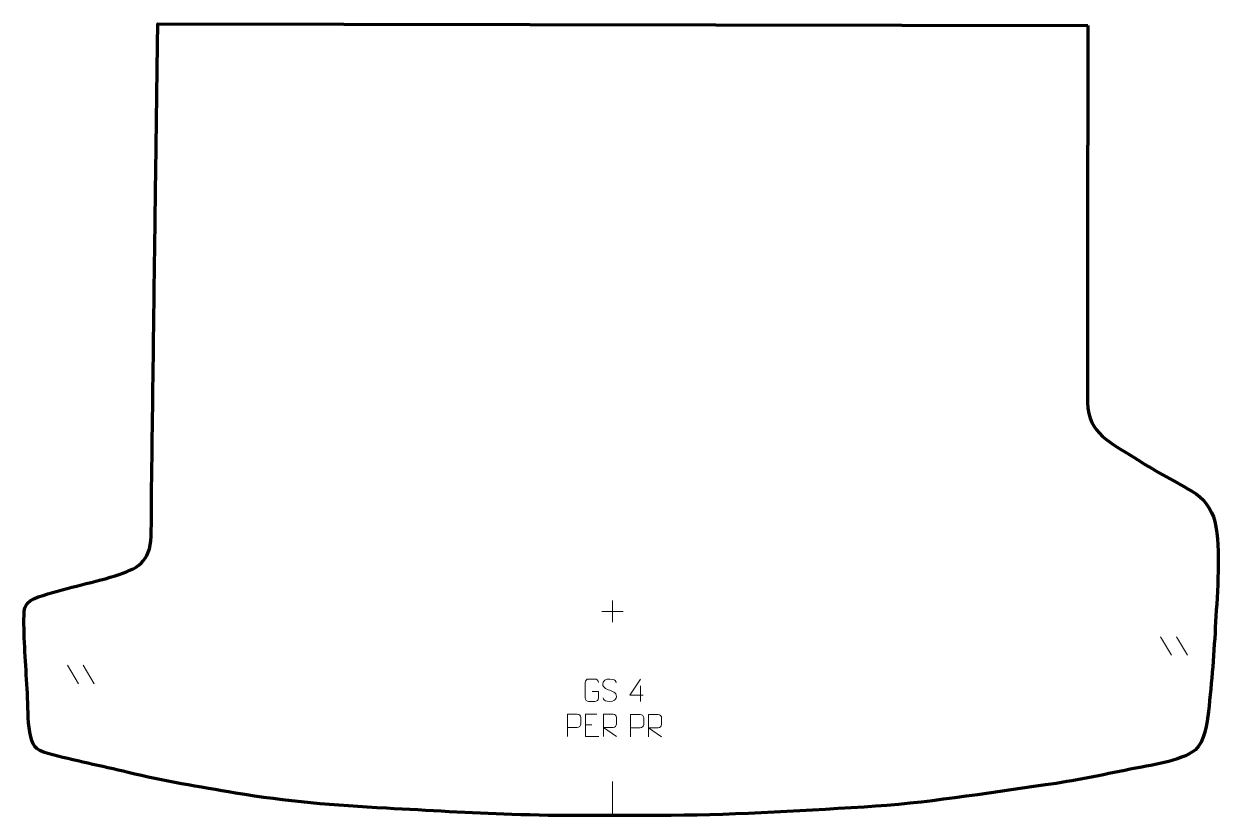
# Model space of a CAD drawing. Header units: millimetres. Extents: x 1028 to 2366, y -14 to 871.
import ezdxf

# ---------------------------------------------------------------- set-up
doc = ezdxf.new("R2010")
doc.units = ezdxf.units.MM
doc.header["$MEASUREMENT"] = 0
doc.layers.add('layer 2', color=7, linetype='Continuous')

msp = doc.modelspace()

# ---------------------------------------------------------------- linework, layer by layer
at = {"layer": 'layer 2', "color": 242, "lineweight": 158}
msp.add_open_spline([(2217.1332, 869.5474), (2217.1332, 869.5474), (1177.4981, 871.4582), (1177.4981, 871.4582), (1177.4981, 871.4582), (1177.4981, 871.4582), (1177.4725, 869.5501), (1177.4725, 869.5501), (1177.4725, 869.5501), (1177.243, 852.377), (1177.0134, 835.2041), (1176.7839, 818.0311), (1176.7839, 818.0311), (1176.4439, 792.5897), (1176.1038, 767.1482), (1175.7637, 741.7067), (1175.7637, 741.7067), (1175.4237, 716.2653), (1175.0835, 690.8238), (1174.7434, 665.3823), (1174.7434, 665.3823), (1174.1525, 621.1777), (1173.5618, 576.9732), (1172.9709, 532.7687), (1172.9709, 532.7687), (1172.1758, 473.0136), (1171.4788, 413.2572), (1170.6401, 353.5028), (1170.6401, 353.5028), (1170.3849, 335.3244), (1170.7227, 316.7473), (1170.0688, 298.667), (1170.0688, 298.667), (1169.038, 270.1597), (1154.7147, 262.3823), (1129.741, 254.4661), (1129.741, 254.4661), (1101.2217, 245.7226), (1072.3376, 240.8875), (1043.8612, 230.8954), (1043.8612, 230.8954), (1028.6995, 225.1186), (1027.8643, 220.4624), (1027.8692, 205.6593), (1027.8692, 205.6593), (1027.8728, 178.5205), (1030.267, 150.4484), (1031.6921, 123.2665), (1031.6921, 123.2665), (1032.3756, 109.3432), (1032.0293, 93.1999), (1034.3951, 79.7027), (1034.3951, 79.7027), (1037.2131, 64.9702), (1039.8586, 60.1683), (1054.5012, 55.9395), (1054.5012, 55.9395), (1083.9853, 48.0063), (1114.4788, 41.8646), (1144.2427, 34.7883), (1144.2427, 34.7883), (1184.4099, 25.1662), (1223.6444, 18.5166), (1264.3013, 11.704), (1264.3013, 11.704), (1321.0267, 2.1969), (1375.7988, -2.3222), (1433.1484, -5.3133), (1433.1484, -5.3133), (1479.7195, -7.7113), (1526.5766, -10.7215), (1573.1461, -12.2565), (1573.1461, -12.2565), (1627.491, -13.9866), (1682.6806, -13.5093), (1737.0906, -13.394), (1737.0906, -13.394), (1814.3308, -13.2159), (1890.0493, -8.6925), (1967.0608, -3.9412), (1967.0608, -3.9412), (2035.731, 0.2906), (2101.8178, 11.1096), (2169.7458, 20.7884), (2169.7458, 20.7884), (2201.871, 25.3383), (2232.7025, 31.731), (2264.4253, 38.2724), (2264.4253, 38.2724), (2286.0011, 42.7106), (2320.4755, 46.6616), (2337.5607, 60.1631), (2337.5607, 60.1631), (2347.8186, 68.9831), (2350.5891, 89.9474), (2352.0913, 102.8087), (2352.0913, 102.8087), (2355.8984, 135.8306), (2358.3384, 169.9304), (2360.141, 203.1338), (2360.141, 203.1338), (2361.8974, 236.0223), (2366.1979, 283.7713), (2359.3722, 315.214), (2359.3722, 315.214), (2355.629, 329.4059), (2346.4153, 341.8447), (2333.6351, 349.2358), (2333.6351, 349.2358), (2311.8257, 361.8245), (2290.3961, 372.8902), (2269.1318, 386.6477), (2269.1318, 386.6477), (2243.1639, 403.4483), (2218.0522, 412.6657), (2216.9098, 448.3653), (2216.9098, 448.3653), (2216.4632, 469.2259), (2216.9569, 490.5098), (2216.9667, 511.4471), (2216.9667, 511.4471), (2216.9845, 549.8604), (2217.0024, 588.2737), (2217.0203, 626.687), (2217.0203, 626.687), (2217.0203, 626.687), (2217.0207, 627.6394), (2217.0207, 627.6394), (2217.0207, 627.6394), (2217.0355, 659.3859), (2217.0502, 691.1323), (2217.065, 722.8788), (2217.065, 722.8788), (2217.0679, 729.2281), (2217.0709, 735.5774), (2217.0739, 741.9266), (2217.0739, 741.9266), (2217.0798, 754.6252), (2217.0857, 767.3238), (2217.0916, 780.0224), (2217.0916, 780.0224), (2217.0945, 786.3717), (2217.0975, 792.721), (2217.1004, 799.0703), (2217.1004, 799.0703), (2217.1093, 818.1181), (2217.1181, 837.166), (2217.127, 856.2139), (2217.127, 856.2139), (2217.1291, 860.6584), (2217.1311, 865.1029), (2217.1332, 869.5474)], degree=3, knots=[0, 0, 0, 0, 0.025641026, 0.025641026, 0.025641026, 0.025641026, 0.051282051, 0.051282051, 0.051282051, 0.051282051, 0.076923077, 0.076923077, 0.076923077, 0.076923077, 0.102564103, 0.102564103, 0.102564103, 0.102564103, 0.128205128, 0.128205128, 0.128205128, 0.128205128, 0.153846154, 0.153846154, 0.153846154, 0.153846154, 0.179487179, 0.179487179, 0.179487179, 0.179487179, 0.205128205, 0.205128205, 0.205128205, 0.205128205, 0.230769231, 0.230769231, 0.230769231, 0.230769231, 0.256410256, 0.256410256, 0.256410256, 0.256410256, 0.282051282, 0.282051282, 0.282051282, 0.282051282, 0.307692308, 0.307692308, 0.307692308, 0.307692308, 0.333333333, 0.333333333, 0.333333333, 0.333333333, 0.358974359, 0.358974359, 0.358974359, 0.358974359, 0.384615385, 0.384615385, 0.384615385, 0.384615385, 0.41025641, 0.41025641, 0.41025641, 0.41025641, 0.435897436, 0.435897436, 0.435897436, 0.435897436, 0.461538462, 0.461538462, 0.461538462, 0.461538462, 0.487179487, 0.487179487, 0.487179487, 0.487179487, 0.512820513, 0.512820513, 0.512820513, 0.512820513, 0.538461538, 0.538461538, 0.538461538, 0.538461538, 0.564102564, 0.564102564, 0.564102564, 0.564102564, 0.58974359, 0.58974359, 0.58974359, 0.58974359, 0.615384615, 0.615384615, 0.615384615, 0.615384615, 0.641025641, 0.641025641, 0.641025641, 0.641025641, 0.666666667, 0.666666667, 0.666666667, 0.666666667, 0.692307692, 0.692307692, 0.692307692, 0.692307692, 0.717948718, 0.717948718, 0.717948718, 0.717948718, 0.743589744, 0.743589744, 0.743589744, 0.743589744, 0.769230769, 0.769230769, 0.769230769, 0.769230769, 0.794871795, 0.794871795, 0.794871795, 0.794871795, 0.820512821, 0.820512821, 0.820512821, 0.820512821, 0.846153846, 0.846153846, 0.846153846, 0.846153846, 0.871794872, 0.871794872, 0.871794872, 0.871794872, 0.897435897, 0.897435897, 0.897435897, 0.897435897, 0.923076923, 0.923076923, 0.923076923, 0.923076923, 0.948717949, 0.948717949, 0.948717949, 0.948717949, 1, 1, 1, 1], dxfattribs=at)
at = {"layer": 'layer 2', "color": 250, "lineweight": 9}
for points in [[(1673.8502, 214.8031), (1673.8502, 214.8031), (1697.8281, 214.8031), (1697.8281, 214.8031)], [(1685.8391, 226.7921), (1685.8391, 226.7921), (1685.8391, 202.8142), (1685.8391, 202.8142)], [(2298.517, 186.285), (2298.517, 186.285), (2310.8813, 165.7407), (2310.8813, 165.7407)], [(2316.2469, 186.285), (2316.2469, 186.285), (2328.6112, 165.7407), (2328.6112, 165.7407)], [(1076.4034, 154.535), (1076.4034, 154.535), (1088.7677, 133.9907), (1088.7677, 133.9907)], [(1094.1333, 154.535), (1094.1333, 154.535), (1106.4976, 133.9907), (1106.4976, 133.9907)], [(1717.1682, 131.722), (1717.1682, 131.722), (1717.1682, 114.0573), (1717.1682, 114.0573)], [(1655.5835, 88.0267), (1655.5835, 88.0267), (1662.7516, 88.0267), (1662.7516, 88.0267)], [(1685.8391, 24.8031), (1685.8391, 24.8031), (1685.8391, -11.5143), (1685.8391, -11.5143)]]:
    msp.add_open_spline(points, degree=3, dxfattribs=at)
for points, knots in [([(1662.9618, 125.2271), (1662.9618, 125.2271), (1670.1299, 125.2271), (1670.1299, 125.2271), (1670.1299, 125.2271), (1670.1299, 125.2271), (1670.1299, 118.059), (1670.1299, 118.059), (1670.1299, 118.059), (1669.9902, 115.7356), (1668.313, 114.256), (1666.1652, 114.2452), (1666.1652, 114.2452), (1663.8334, 114.2456), (1661.5014, 114.2456), (1659.1699, 114.2452), (1659.1699, 114.2452), (1657.245, 114.1398), (1655.2728, 116.0243), (1655.284, 118.0416), (1655.284, 118.0416), (1655.2844, 123.8117), (1655.2844, 129.5814), (1655.284, 135.3507), (1655.284, 135.3507), (1655.2882, 137.4888), (1657.035, 139.208), (1659.1873, 139.1946), (1659.1873, 139.1946), (1661.513, 139.1946), (1663.8391, 139.1946), (1666.1652, 139.1946), (1666.1652, 139.1946), (1668.1119, 139.23), (1670.1033, 137.7385), (1670.1299, 135.3008)], [0, 0, 0, 0, 0.1, 0.1, 0.1, 0.1, 0.2, 0.2, 0.2, 0.2, 0.3, 0.3, 0.3, 0.3, 0.4, 0.4, 0.4, 0.4, 0.5, 0.5, 0.5, 0.5, 0.6, 0.6, 0.6, 0.6, 0.7, 0.7, 0.7, 0.7, 0.8, 0.8, 0.8, 0.8, 1, 1, 1, 1]), ([(1682.7069, 126.7182), (1678.4586, 128.1886), (1673.5505, 129.9844), (1675.5556, 135.5047), (1675.5556, 135.5047), (1677.0591, 139.6446), (1682.2727, 139.2561), (1685.8763, 138.655), (1685.8763, 138.655), (1688.7369, 138.1778), (1689.6016, 136.9646), (1689.9122, 134.8805)], [0, 0, 0, 0, 0.25, 0.25, 0.25, 0.25, 0.5, 0.5, 0.5, 0.5, 1, 1, 1, 1]), ([(1720.1123, 120.9609), (1720.1123, 120.9609), (1705.2906, 120.9609), (1705.2906, 120.9609), (1705.2906, 120.9609), (1705.2906, 120.9609), (1717.1682, 139.0314), (1717.1682, 139.0314)], [0, 0, 0, 0, 0.333333333, 0.333333333, 0.333333333, 0.333333333, 1, 1, 1, 1]), ([(1682.7069, 126.7181), (1686.7255, 125.0714), (1691.755, 123.1831), (1689.921, 117.8228), (1689.921, 117.8228), (1688.4612, 113.5564), (1683.5504, 113.8131), (1679.8243, 114.3678), (1679.8243, 114.3678), (1677.0743, 114.7776), (1675.8534, 115.9911), (1675.4754, 118.1033)], [0, 0, 0, 0, 0.25, 0.25, 0.25, 0.25, 0.5, 0.5, 0.5, 0.5, 1, 1, 1, 1]), ([(1635.6843, 74.9528), (1635.6843, 74.9528), (1635.6843, 99.9064), (1635.6843, 99.9064), (1635.6843, 99.9064), (1639.2793, 99.9064), (1642.8746, 99.9064), (1646.47, 99.9064), (1646.47, 99.9064), (1648.7952, 99.8685), (1650.3526, 98.3784), (1650.3484, 96.0123), (1650.3484, 96.0123), (1650.348, 93.9766), (1650.348, 90.9173), (1650.3484, 88.8813), (1650.3484, 88.8813), (1650.3419, 87.0059), (1648.5297, 85.064), (1646.5201, 85.0449), (1646.5201, 85.0449), (1646.5201, 85.0449), (1635.6843, 85.0449), (1635.6843, 85.0449)], [0, 0, 0, 0, 0.142857143, 0.142857143, 0.142857143, 0.142857143, 0.285714286, 0.285714286, 0.285714286, 0.285714286, 0.428571429, 0.428571429, 0.428571429, 0.428571429, 0.571428571, 0.571428571, 0.571428571, 0.571428571, 0.714285714, 0.714285714, 0.714285714, 0.714285714, 1, 1, 1, 1]), ([(1668.4574, 99.9064), (1668.4574, 99.9064), (1655.5835, 99.9064), (1655.5835, 99.9064), (1655.5835, 99.9064), (1655.5835, 99.9064), (1655.5835, 74.9528), (1655.5835, 74.9528), (1655.5835, 74.9528), (1655.5835, 74.9528), (1670.4493, 74.9528), (1670.4493, 74.9528)], [0, 0, 0, 0, 0.25, 0.25, 0.25, 0.25, 0.5, 0.5, 0.5, 0.5, 1, 1, 1, 1]), ([(1675.6844, 74.9529), (1675.6844, 74.9529), (1675.6844, 99.9064), (1675.6844, 99.9064), (1675.6844, 99.9064), (1679.2792, 99.9064), (1682.8747, 99.9064), (1686.4699, 99.9064), (1686.4699, 99.9064), (1688.7952, 99.8687), (1690.3525, 98.3787), (1690.3484, 96.0123), (1690.3484, 96.0123), (1690.348, 93.9768), (1690.348, 90.9174), (1690.3484, 88.8814), (1690.3484, 88.8814), (1690.3419, 87.0059), (1688.5296, 85.0641), (1686.5201, 85.045), (1686.5201, 85.045), (1686.5201, 85.045), (1675.6844, 85.045), (1675.6844, 85.045), (1675.6844, 85.045), (1675.6844, 85.045), (1690.3391, 74.9529), (1690.3391, 74.9529)], [0, 0, 0, 0, 0.125, 0.125, 0.125, 0.125, 0.25, 0.25, 0.25, 0.25, 0.375, 0.375, 0.375, 0.375, 0.5, 0.5, 0.5, 0.5, 0.625, 0.625, 0.625, 0.625, 0.75, 0.75, 0.75, 0.75, 1, 1, 1, 1]), ([(1706.0635, 74.4236), (1706.0635, 74.4236), (1706.0635, 99.3772), (1706.0635, 99.3772), (1706.0635, 99.3772), (1709.6585, 99.3772), (1713.2538, 99.3772), (1716.8492, 99.3772), (1716.8492, 99.3772), (1719.1744, 99.3393), (1720.7318, 97.8492), (1720.7276, 95.4831), (1720.7276, 95.4831), (1720.7272, 93.4474), (1720.7272, 90.3881), (1720.7276, 88.3521), (1720.7276, 88.3521), (1720.7211, 86.4767), (1718.9089, 84.5348), (1716.8993, 84.5157), (1716.8993, 84.5157), (1716.8993, 84.5157), (1706.0635, 84.5157), (1706.0635, 84.5157)], [0, 0, 0, 0, 0.142857143, 0.142857143, 0.142857143, 0.142857143, 0.285714286, 0.285714286, 0.285714286, 0.285714286, 0.428571429, 0.428571429, 0.428571429, 0.428571429, 0.571428571, 0.571428571, 0.571428571, 0.571428571, 0.714285714, 0.714285714, 0.714285714, 0.714285714, 1, 1, 1, 1]), ([(1726.0635, 74.4237), (1726.0635, 74.4237), (1726.0635, 99.3772), (1726.0635, 99.3772), (1726.0635, 99.3772), (1729.6583, 99.3772), (1733.2538, 99.3772), (1736.849, 99.3772), (1736.849, 99.3772), (1739.1743, 99.3395), (1740.7316, 97.8495), (1740.7275, 95.4831), (1740.7275, 95.4831), (1740.7271, 93.4476), (1740.7271, 90.3882), (1740.7275, 88.3522), (1740.7275, 88.3522), (1740.721, 86.4767), (1738.9087, 84.5349), (1736.8992, 84.5158), (1736.8992, 84.5158), (1736.8992, 84.5158), (1726.0635, 84.5158), (1726.0635, 84.5158), (1726.0635, 84.5158), (1726.0635, 84.5158), (1740.7182, 74.4237), (1740.7182, 74.4237)], [0, 0, 0, 0, 0.125, 0.125, 0.125, 0.125, 0.25, 0.25, 0.25, 0.25, 0.375, 0.375, 0.375, 0.375, 0.5, 0.5, 0.5, 0.5, 0.625, 0.625, 0.625, 0.625, 0.75, 0.75, 0.75, 0.75, 1, 1, 1, 1])]:
    msp.add_open_spline(points, degree=3, knots=knots, dxfattribs=at)

doc.saveas('drawing.dxf')
